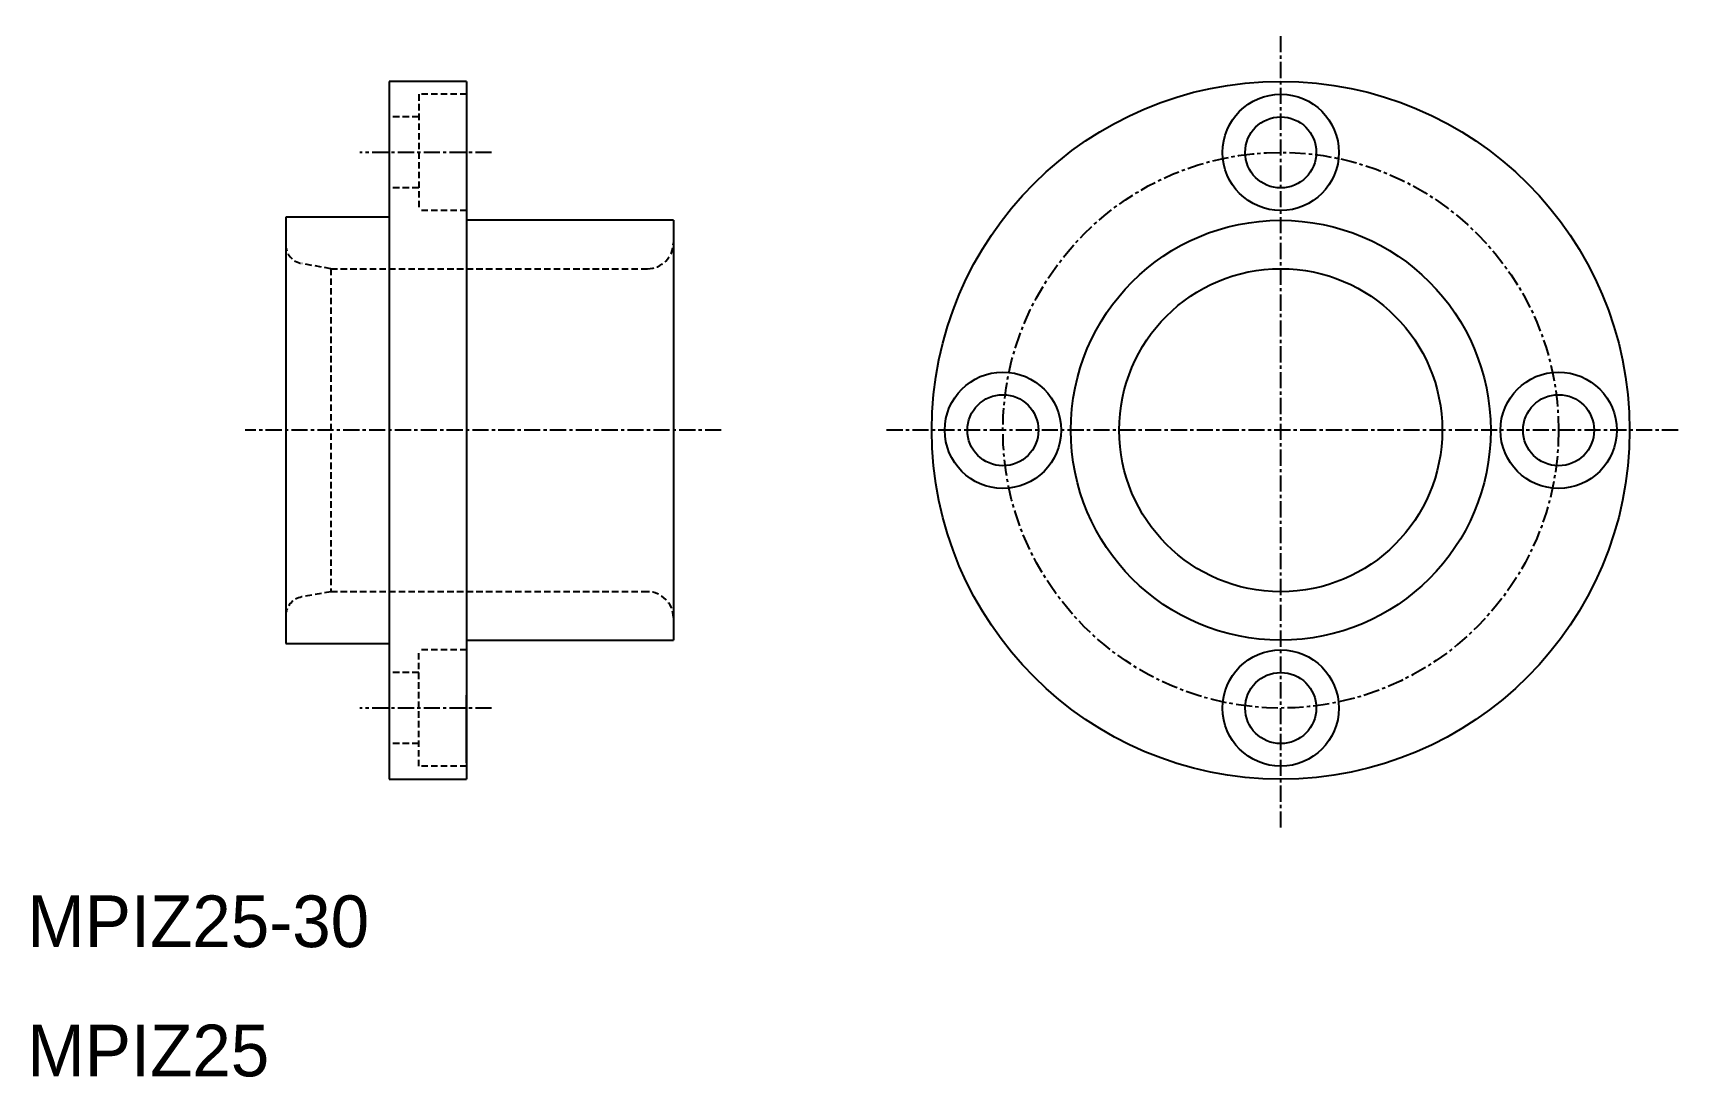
# Model space of a CAD drawing. Extents: x 10 to 138, y 10 to 91.
import ezdxf

# ---------------------------------------------------------------- set-up
doc = ezdxf.new("R2010")
doc.units = 0
doc.linetypes.add('CENTER', pattern=[2, 1.25, -0.25, 0.25, -0.25])
doc.linetypes.add('DASHED', pattern=[0.75, 0.5, -0.25])
doc.layers.get('0').update_dxf_attribs({"linetype": 'CONTINUOUS'})
doc.layers.add('CENTER', color=1, linetype='CENTER')

msp = doc.modelspace()

# ---------------------------------------------------------------- linework, layer by layer
at = {"color": 7, "linetype": 'CONTINUOUS'}
for p, q in [((38, 87), (38, 33)), ((44, 87), (38, 87)), ((44, 87), (44, 33)), ((44, 85.75), (44, 80.5)), ((30, 76.5), (30, 43.5)), ((38, 76.5), (30, 76.5)), ((44, 77), (44, 77)), ((60, 76.25), (44, 76.25)), ((60, 76.25), (60, 43.75)), ((30, 43.5), (38, 43.5)), ((44, 43.75), (60, 43.75)), ((44, 43), (44, 43)), ((44, 34.25), (44, 39.5)), ((38, 33), (44, 33))]:
    msp.add_line(p, q, dxfattribs=at)
at = {"color": 3, "linetype": 'DASHED'}
for p, q in [((44, 86), (40.3, 86)), ((40.3, 86), (40.3, 77)), ((40.3, 84.25), (38, 84.25)), ((40.3, 78.75), (38, 78.75)), ((44, 77), (40.3, 77)), ((33.5, 72.5), (31.24, 72.9)), ((33.5, 72.5), (33.5, 47.5)), ((33.5, 72.5), (58, 72.5)), ((33.5, 47.5), (31.24, 47.1)), ((58, 47.5), (33.5, 47.5)), ((44, 43), (40.3, 43)), ((40.3, 34), (40.3, 43)), ((40.3, 41.25), (38, 41.25)), ((40.3, 35.75), (38, 35.75)), ((44, 34), (40.3, 34))]:
    msp.add_line(p, q, dxfattribs=at)
at = {"color": 7, "linetype": 'CONTINUOUS'}
for centre, radius in [((107, 60), 27), ((107, 81.5), 4.5), ((107, 81.5), 2.75), ((107, 60), 16.25), ((107, 60), 12.5), ((85.5, 60), 4.5), ((128.5, 60), 4.5), ((85.5, 60), 2.75), ((128.5, 60), 2.75), ((107, 38.5), 4.5), ((107, 38.5), 2.75)]:
    msp.add_circle(centre, radius, dxfattribs=at)
at = {"color": 3, "linetype": 'DASHED'}
for centre, radius, start, end in [((31.5, 74.38), 1.5, 180, 260), ((58, 74.5), 2, 270, 0), ((58, 45.5), 2, 0, 90), ((31.5, 45.62), 1.5, 100, 180)]:
    msp.add_arc(centre, radius, start, end, dxfattribs=at)
at = {"layer": 'CENTER', "color": 1, "linetype": 'CENTER'}
for p, q in [((107, 29.25), (107, 90.75)), ((45.93, 81.5), (35.74, 81.5)), ((63.7, 60), (26.86, 60)), ((137.75, 60), (76.25, 60)), ((45.93, 38.5), (35.74, 38.5))]:
    msp.add_line(p, q, dxfattribs=at)
msp.add_circle((107, 60), 21.5, dxfattribs=at)

# ---------------------------------------------------------------- texts
at = {"color": 7, "linetype": 'CONTINUOUS'}
for s, p in [('MPIZ25-30', (10, 20)), ('MPIZ25', (10, 10))]:
    msp.add_text(s, height=4, dxfattribs=at).set_placement(p)

doc.saveas('drawing.dxf')
